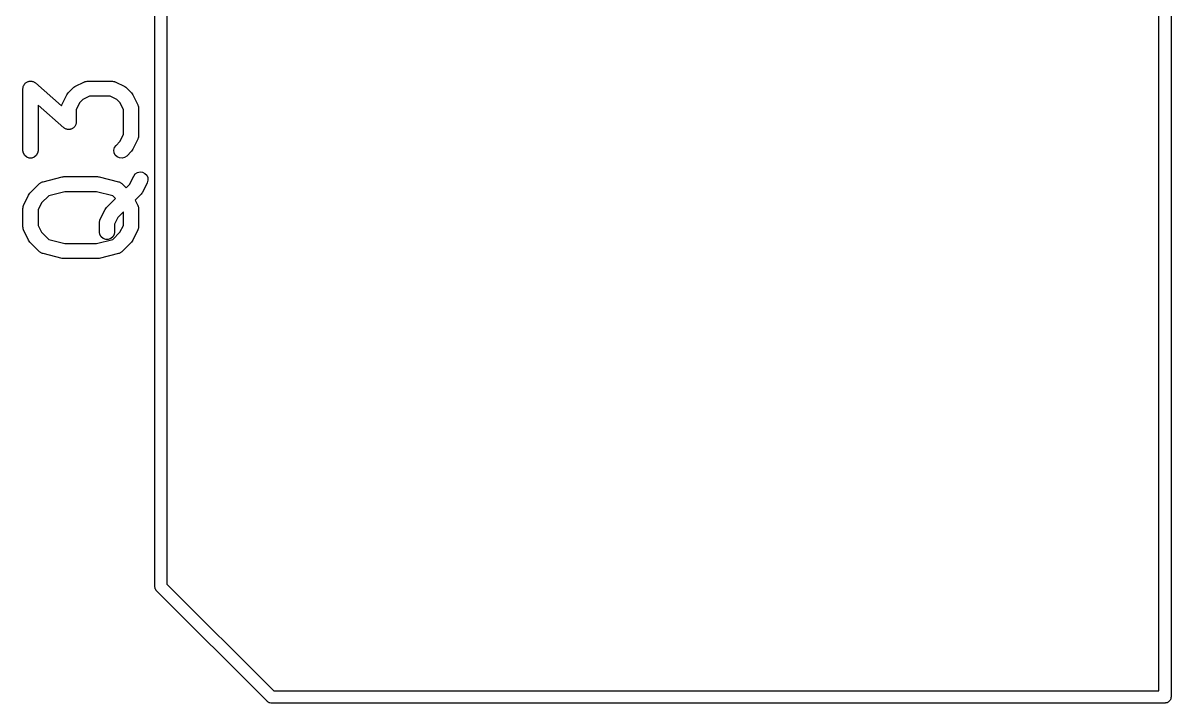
# Model space of a CAD drawing. Extents: x 1 to 57, y -99 to 45.
# Drawn here: x 34.13 to 45.56, y -37.31 to -30.54 of the extents above; entities that cross this region are included whole.
import ezdxf

# ---------------------------------------------------------------- set-up
doc = ezdxf.new("R2010")
doc.units = 0
doc.header["$MEASUREMENT"] = 0
doc.layers.add('BLACK', color=7, linetype='CONTINUOUS')

msp = doc.modelspace()

# ---------------------------------------------------------------- linework, layer by layer
at = {"layer": 'Black'}
for p, q in [((35.44, -36.15), (35.44, -26.7)), ((45.56, -26.7), (45.56, -37.25)), ((35.56, -26.76), (35.56, -36.1251)), ((45.44, -37.19), (45.44, -26.76)), ((34.1274, -31.1905), (34.1287, -31.1833)), ((34.1274, -31.8095), (34.1274, -31.1905)), ((34.1287, -31.1833), (34.1288, -31.1759)), ((34.1288, -31.1759), (34.1309, -31.1705)), ((34.1309, -31.1705), (34.1319, -31.1648)), ((34.1319, -31.1648), (34.1356, -31.1585)), ((34.1356, -31.1585), (34.1382, -31.1516)), ((34.1382, -31.1516), (34.142, -31.1473)), ((34.142, -31.1473), (34.1449, -31.1423)), ((34.1449, -31.1423), (34.1505, -31.1376)), ((34.1505, -31.1376), (34.1554, -31.132)), ((34.1554, -31.132), (34.1604, -31.1292)), ((34.1604, -31.1292), (34.1649, -31.1255)), ((34.1649, -31.1255), (34.1718, -31.123)), ((34.1718, -31.123), (34.1782, -31.1195)), ((34.1782, -31.1195), (34.1839, -31.1186)), ((34.1839, -31.1186), (34.1894, -31.1166)), ((34.1894, -31.1166), (34.1967, -31.1166)), ((34.1967, -31.1166), (34.2039, -31.1155)), ((34.2039, -31.1155), (34.2096, -31.1166)), ((34.2096, -31.1166), (34.2154, -31.1166)), ((34.2154, -31.1166), (34.2223, -31.1191)), ((34.2223, -31.1191), (34.2295, -31.1205)), ((34.2295, -31.1205), (34.2344, -31.1235)), ((34.2344, -31.1235), (34.2399, -31.1255)), ((34.2399, -31.1255), (34.2455, -31.1302)), ((34.2455, -31.1302), (34.2518, -31.134)), ((34.2518, -31.134), (34.5118, -31.3615)), ((34.5779, -31.2327), (34.6255, -31.1851)), ((34.6255, -31.1851), (34.6354, -31.1782)), ((34.6354, -31.1782), (34.645, -31.171)), ((34.645, -31.171), (34.7403, -31.1234)), ((34.7403, -31.1234), (34.7444, -31.1222)), ((34.7444, -31.1222), (34.7482, -31.12)), ((34.7482, -31.12), (34.7568, -31.1185)), ((34.7568, -31.1185), (34.7652, -31.116)), ((34.7652, -31.116), (34.7696, -31.1162)), ((34.7696, -31.1162), (34.7738, -31.1155)), ((34.7738, -31.1155), (35.0119, -31.1155)), ((35.0119, -31.1155), (35.0162, -31.1162)), ((35.0162, -31.1162), (35.0205, -31.116)), ((35.0205, -31.116), (35.0289, -31.1185)), ((35.0289, -31.1185), (35.0376, -31.12)), ((35.0376, -31.12), (35.0413, -31.1222)), ((35.0413, -31.1222), (35.0454, -31.1234)), ((35.0454, -31.1234), (35.1407, -31.171)), ((35.1407, -31.171), (35.1503, -31.1782)), ((35.1503, -31.1782), (35.1602, -31.1851)), ((35.1602, -31.1851), (35.2078, -31.2327)), ((34.5163, -31.3474), (34.5639, -31.2522)), ((34.5639, -31.2522), (34.571, -31.2425)), ((34.571, -31.2425), (34.5779, -31.2327)), ((34.723, -31.2997), (34.6926, -31.3301)), ((34.7915, -31.2655), (34.723, -31.2997)), ((34.9942, -31.2655), (34.7915, -31.2655)), ((35.0627, -31.2997), (34.9942, -31.2655)), ((35.0931, -31.3301), (35.0627, -31.2997)), ((35.2078, -31.2327), (35.2147, -31.2425)), ((35.2147, -31.2425), (35.2218, -31.2522)), ((35.2218, -31.2522), (35.2695, -31.3474)), ((34.5339, -31.5803), (34.2774, -31.3558)), ((34.2774, -31.3558), (34.2774, -31.8095)), ((34.5118, -31.3615), (34.5129, -31.3553)), ((34.5129, -31.3553), (34.515, -31.3516)), ((34.515, -31.3516), (34.5163, -31.3474)), ((34.6926, -31.3301), (34.6583, -31.3987)), ((34.6583, -31.3987), (34.6583, -31.5238)), ((35.1274, -31.3987), (35.0931, -31.3301)), ((35.1274, -31.649), (35.1274, -31.3987)), ((35.2695, -31.3474), (35.2707, -31.3516)), ((35.2707, -31.3516), (35.2729, -31.3553)), ((35.2729, -31.3553), (35.2744, -31.364)), ((35.2744, -31.364), (35.2769, -31.3724)), ((35.2769, -31.3724), (35.2766, -31.3767)), ((35.2766, -31.3767), (35.2774, -31.381)), ((35.2774, -31.381), (35.2774, -31.6667)), ((34.6538, -31.5495), (34.6501, -31.5558)), ((34.6548, -31.5438), (34.6538, -31.5495)), ((34.6569, -31.5384), (34.6548, -31.5438)), ((34.6571, -31.531), (34.6569, -31.5384)), ((34.6583, -31.5238), (34.6571, -31.531)), ((34.5402, -31.584), (34.5339, -31.5803)), ((34.5458, -31.5888), (34.5402, -31.584)), ((34.5513, -31.5907), (34.5458, -31.5888)), ((34.5562, -31.5937), (34.5513, -31.5907)), ((34.5634, -31.5952), (34.5562, -31.5937)), ((34.5703, -31.5977), (34.5634, -31.5952)), ((34.5761, -31.5977), (34.5703, -31.5977)), ((34.5818, -31.5988), (34.5761, -31.5977)), ((34.589, -31.5977), (34.5818, -31.5988)), ((34.5964, -31.5977), (34.589, -31.5977)), ((34.6018, -31.5957), (34.5964, -31.5977)), ((34.6075, -31.5948), (34.6018, -31.5957)), ((34.6139, -31.5913), (34.6075, -31.5948)), ((34.6208, -31.5888), (34.6139, -31.5913)), ((34.6253, -31.585), (34.6208, -31.5888)), ((34.6303, -31.5822), (34.6253, -31.585)), ((34.6352, -31.5767), (34.6303, -31.5822)), ((34.6408, -31.572), (34.6352, -31.5767)), ((34.6437, -31.567), (34.6408, -31.572)), ((34.6475, -31.5626), (34.6437, -31.567)), ((34.6501, -31.5558), (34.6475, -31.5626)), ((35.0931, -31.7175), (35.1274, -31.649)), ((35.2774, -31.6667), (35.2766, -31.6709)), ((35.0324, -31.803), (35.0392, -31.7778)), ((35.0392, -31.7778), (35.0541, -31.7565)), ((35.0541, -31.7565), (35.0931, -31.7175)), ((35.2695, -31.7002), (35.2218, -31.7954)), ((35.2707, -31.6961), (35.2695, -31.7002)), ((35.2729, -31.6923), (35.2707, -31.6961)), ((35.2744, -31.6837), (35.2729, -31.6923)), ((35.2769, -31.6752), (35.2744, -31.6837)), ((35.2766, -31.6709), (35.2769, -31.6752)), ((34.1319, -31.8352), (34.1274, -31.8095)), ((34.1449, -31.8577), (34.1319, -31.8352)), ((34.1649, -31.8745), (34.1449, -31.8577)), ((34.1894, -31.8834), (34.1649, -31.8745)), ((34.2154, -31.8834), (34.1894, -31.8834)), ((34.2399, -31.8745), (34.2154, -31.8834)), ((34.2598, -31.8577), (34.2399, -31.8745)), ((34.2729, -31.8352), (34.2598, -31.8577)), ((34.2774, -31.8095), (34.2729, -31.8352)), ((35.0347, -31.8289), (35.0324, -31.803)), ((35.0457, -31.8525), (35.0347, -31.8289)), ((35.0641, -31.871), (35.0457, -31.8525)), ((35.0877, -31.882), (35.0641, -31.871)), ((35.1137, -31.8842), (35.0877, -31.882)), ((35.1388, -31.8775), (35.1137, -31.8842)), ((35.1602, -31.8626), (35.1388, -31.8775)), ((35.2078, -31.8149), (35.1602, -31.8626)), ((35.2147, -31.8051), (35.2078, -31.8149)), ((35.2218, -31.7954), (35.2147, -31.8051)), ((34.3087, -32.1259), (34.3135, -32.1225)), ((34.3135, -32.1225), (34.3205, -32.1206)), ((34.3205, -32.1206), (34.327, -32.1177)), ((34.327, -32.1177), (34.5175, -32.0701)), ((34.5175, -32.0701), (34.5267, -32.0694)), ((34.5267, -32.0694), (34.5357, -32.0679)), ((34.5357, -32.0679), (34.869, -32.0679)), ((34.869, -32.0679), (34.8781, -32.0694)), ((34.8781, -32.0694), (34.8872, -32.0701)), ((34.8872, -32.0701), (35.0777, -32.1177)), ((35.0777, -32.1177), (35.0843, -32.1206)), ((35.0843, -32.1206), (35.0912, -32.1225)), ((35.0912, -32.1225), (35.0961, -32.1259)), ((35.1884, -32.146), (35.2305, -32.0617)), ((35.2305, -32.0617), (35.2461, -32.0408)), ((35.2461, -32.0408), (35.2678, -32.0264)), ((35.2678, -32.0264), (35.2931, -32.0204)), ((35.2931, -32.0204), (35.319, -32.0234)), ((35.319, -32.0234), (35.3423, -32.035)), ((35.3423, -32.035), (35.3602, -32.0539)), ((35.3602, -32.0539), (35.3706, -32.0778)), ((35.3721, -32.1038), (35.3647, -32.1288)), ((35.3706, -32.0778), (35.3721, -32.1038)), ((34.1901, -32.2425), (34.197, -32.2327)), ((34.197, -32.2327), (34.2922, -32.1374)), ((34.2922, -32.1374), (34.2981, -32.1333)), ((34.2981, -32.1333), (34.3033, -32.1283)), ((34.3033, -32.1283), (34.3087, -32.1259)), ((34.5449, -32.2179), (34.3836, -32.2582)), ((34.8598, -32.2179), (34.5449, -32.2179)), ((35.0212, -32.2582), (34.8598, -32.2179)), ((35.0961, -32.1259), (35.1015, -32.1283)), ((35.1015, -32.1283), (35.1067, -32.1333)), ((35.1067, -32.1333), (35.1126, -32.1374)), ((35.1126, -32.1374), (35.1548, -32.1796)), ((35.1548, -32.1796), (35.1884, -32.146)), ((35.3099, -32.2337), (35.303, -32.2435)), ((35.3171, -32.224), (35.3099, -32.2337)), ((35.3647, -32.1288), (35.3171, -32.224)), ((34.1319, -32.3553), (34.1341, -32.3516)), ((34.1341, -32.3516), (34.1353, -32.3474)), ((34.1353, -32.3474), (34.1829, -32.2522)), ((34.1829, -32.2522), (34.1901, -32.2425)), ((34.3116, -32.3301), (34.2774, -32.3987)), ((34.3836, -32.2582), (34.3116, -32.3301)), ((34.9589, -32.3755), (35.0487, -32.2857)), ((35.0487, -32.2857), (35.0212, -32.2582)), ((35.303, -32.2435), (35.246, -32.3005)), ((35.246, -32.3005), (35.2695, -32.3474)), ((35.2695, -32.3474), (35.2707, -32.3516)), ((35.2707, -32.3516), (35.2729, -32.3553)), ((34.1274, -32.381), (34.1281, -32.3767)), ((34.1274, -32.5714), (34.1274, -32.381)), ((34.1279, -32.3724), (34.1304, -32.364)), ((34.1281, -32.3767), (34.1279, -32.3724)), ((34.1304, -32.364), (34.1319, -32.3553)), ((34.2774, -32.3987), (34.2774, -32.5537)), ((34.8972, -32.4903), (34.9448, -32.395)), ((34.9448, -32.395), (34.952, -32.3854)), ((34.952, -32.3854), (34.9589, -32.3755)), ((35.1274, -32.4192), (35.0735, -32.473)), ((35.1274, -32.5537), (35.1274, -32.4192)), ((35.2729, -32.3553), (35.2744, -32.364)), ((35.2744, -32.364), (35.2769, -32.3724)), ((35.2769, -32.3724), (35.2766, -32.3767)), ((35.2766, -32.3767), (35.2774, -32.381)), ((35.2774, -32.381), (35.2774, -32.5714)), ((34.1281, -32.5757), (34.1274, -32.5714)), ((34.1279, -32.58), (34.1281, -32.5757)), ((34.1304, -32.5884), (34.1279, -32.58)), ((34.2774, -32.5537), (34.3116, -32.6222)), ((34.8893, -32.5238), (34.89, -32.5196)), ((34.8893, -32.619), (34.8893, -32.5238)), ((34.8898, -32.5152), (34.8923, -32.5068)), ((34.89, -32.5196), (34.8898, -32.5152)), ((34.8923, -32.5068), (34.8938, -32.4982)), ((34.8938, -32.4982), (34.896, -32.4944)), ((34.896, -32.4944), (34.8972, -32.4903)), ((35.0735, -32.473), (35.0393, -32.5415)), ((35.0393, -32.5415), (35.0393, -32.619)), ((35.0931, -32.6222), (35.1274, -32.5537)), ((35.2769, -32.58), (35.2744, -32.5884)), ((35.2774, -32.5714), (35.2766, -32.5757)), ((35.2766, -32.5757), (35.2769, -32.58)), ((34.1319, -32.5971), (34.1304, -32.5884)), ((34.1341, -32.6008), (34.1319, -32.5971)), ((34.1353, -32.605), (34.1341, -32.6008)), ((34.1829, -32.7002), (34.1353, -32.605)), ((34.3116, -32.6222), (34.3836, -32.6942)), ((34.3836, -32.6942), (34.5449, -32.7345)), ((34.8598, -32.7345), (35.0212, -32.6942)), ((34.8938, -32.6447), (34.8893, -32.619)), ((34.9068, -32.6673), (34.8938, -32.6447)), ((34.9268, -32.684), (34.9068, -32.6673)), ((34.9513, -32.6929), (34.9268, -32.684)), ((34.9773, -32.6929), (34.9513, -32.6929)), ((35.0018, -32.684), (34.9773, -32.6929)), ((35.0217, -32.6673), (35.0018, -32.684)), ((35.0212, -32.6942), (35.0931, -32.6222)), ((35.0348, -32.6447), (35.0217, -32.6673)), ((35.0393, -32.619), (35.0348, -32.6447)), ((35.2695, -32.605), (35.2218, -32.7002)), ((35.2707, -32.6008), (35.2695, -32.605)), ((35.2729, -32.5971), (35.2707, -32.6008)), ((35.2744, -32.5884), (35.2729, -32.5971)), ((34.1901, -32.7099), (34.1829, -32.7002)), ((34.197, -32.7197), (34.1901, -32.7099)), ((34.2922, -32.8149), (34.197, -32.7197)), ((34.5449, -32.7345), (34.8598, -32.7345)), ((35.2078, -32.7197), (35.1126, -32.8149)), ((35.2147, -32.7099), (35.2078, -32.7197)), ((35.2218, -32.7002), (35.2147, -32.7099)), ((34.2981, -32.8191), (34.2922, -32.8149)), ((34.3033, -32.8241), (34.2981, -32.8191)), ((34.3087, -32.8265), (34.3033, -32.8241)), ((34.3135, -32.8299), (34.3087, -32.8265)), ((34.3205, -32.8317), (34.3135, -32.8299)), ((34.327, -32.8347), (34.3205, -32.8317)), ((34.5175, -32.8823), (34.327, -32.8347)), ((34.5267, -32.8829), (34.5175, -32.8823)), ((34.5357, -32.8845), (34.5267, -32.8829)), ((34.869, -32.8845), (34.5357, -32.8845)), ((34.8781, -32.8829), (34.869, -32.8845)), ((34.8872, -32.8823), (34.8781, -32.8829)), ((35.0777, -32.8347), (34.8872, -32.8823)), ((35.0843, -32.8317), (35.0777, -32.8347)), ((35.0912, -32.8299), (35.0843, -32.8317)), ((35.0961, -32.8265), (35.0912, -32.8299)), ((35.1015, -32.8241), (35.0961, -32.8265)), ((35.1067, -32.8191), (35.1015, -32.8241)), ((35.1126, -32.8149), (35.1067, -32.8191)), ((35.56, -36.1251), (36.6249, -37.19)), ((35.4405, -36.1526), (35.44, -36.15)), ((35.4402, -36.1552), (35.4405, -36.1526)), ((35.4423, -36.1628), (35.4402, -36.1552)), ((35.4436, -36.1705), (35.4423, -36.1628)), ((35.4449, -36.1728), (35.4436, -36.1705)), ((35.4456, -36.1754), (35.4449, -36.1728)), ((35.4501, -36.1818), (35.4456, -36.1754)), ((35.454, -36.1886), (35.4501, -36.1818)), ((35.4561, -36.1903), (35.454, -36.1886)), ((35.4576, -36.1924), (35.4561, -36.1903)), ((36.5576, -37.2924), (35.4576, -36.1924)), ((36.6249, -37.19), (45.44, -37.19)), ((45.5573, -37.2653), (45.5564, -37.2705)), ((45.5591, -37.2604), (45.5573, -37.2653)), ((45.56, -37.25), (45.5591, -37.2552)), ((45.5591, -37.2552), (45.5591, -37.2604)), ((36.5597, -37.2939), (36.5576, -37.2924)), ((36.5614, -37.296), (36.5597, -37.2939)), ((36.5682, -37.2999), (36.5614, -37.296)), ((36.5746, -37.3044), (36.5682, -37.2999)), ((36.5772, -37.3051), (36.5746, -37.3044)), ((36.5795, -37.3064), (36.5772, -37.3051)), ((36.5872, -37.3077), (36.5795, -37.3064)), ((36.5948, -37.3098), (36.5872, -37.3077)), ((36.5974, -37.3095), (36.5948, -37.3098)), ((36.6, -37.31), (36.5974, -37.3095)), ((45.5, -37.31), (36.6, -37.31)), ((45.5052, -37.3091), (45.5, -37.31)), ((45.5104, -37.3091), (45.5052, -37.3091)), ((45.5153, -37.3073), (45.5104, -37.3091)), ((45.5205, -37.3064), (45.5153, -37.3073)), ((45.5251, -37.3038), (45.5205, -37.3064)), ((45.53, -37.302), (45.5251, -37.3038)), ((45.534, -37.2986), (45.53, -37.302)), ((45.5386, -37.296), (45.534, -37.2986)), ((45.5419, -37.2919), (45.5386, -37.296)), ((45.546, -37.2886), (45.5419, -37.2919)), ((45.5486, -37.284), (45.546, -37.2886)), ((45.552, -37.28), (45.5486, -37.284)), ((45.5538, -37.2751), (45.552, -37.28)), ((45.5564, -37.2705), (45.5538, -37.2751))]:
    msp.add_line(p, q, dxfattribs=at)

doc.saveas('drawing.dxf')
